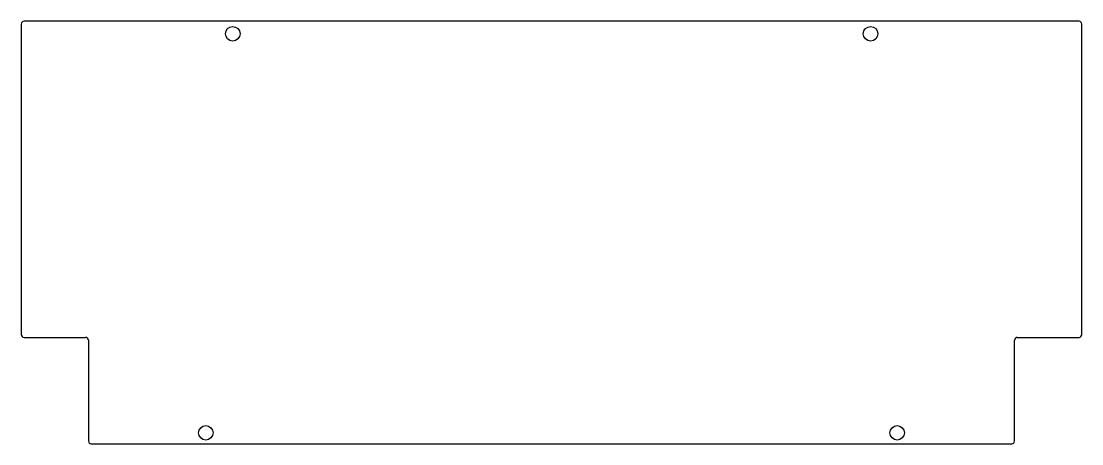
# Model space of a CAD drawing. Header units: millimetres. Extents: x -245 to -55, y 48 to 123.
import ezdxf

# ---------------------------------------------------------------- set-up
doc = ezdxf.new("R2010")
doc.units = ezdxf.units.MM
doc.layers.get('0').update_dxf_attribs({"linetype": 'CONTINUOUS'})

msp = doc.modelspace()

# ---------------------------------------------------------------- linework, layer by layer
for p, q in [((-245.14, 122.9), (-245.14, 67.3)), ((-55.69, 123.4), (-244.64, 123.4)), ((-55.19, 67.3), (-55.19, 122.9)), ((-244.64, 66.8), (-233.6, 66.8)), ((-66.74, 66.8), (-55.69, 66.8)), ((-233.1, 66.3), (-233.1, 48.25)), ((-67.24, 48.25), (-67.24, 66.3)), ((-232.6, 47.75), (-67.74, 47.75))]:
    msp.add_line(p, q)
for centre in [(-207.25, 121.15), (-93.02, 121.15), (-212.08, 49.71), (-88.26, 49.71)]:
    msp.add_circle(centre, 1.3)
for centre, start, end in [((-244.64, 122.9), 90, 180), ((-55.69, 122.9), 0, 90), ((-244.64, 67.3), 180, 270), ((-233.6, 66.3), 0, 90), ((-66.74, 66.3), 90, 180), ((-55.69, 67.3), -90, 0), ((-232.6, 48.25), 180.0001, 270.0001), ((-67.74, 48.25), -90, 0)]:
    msp.add_arc(centre, 0.5, start, end)

doc.saveas('drawing.dxf')
